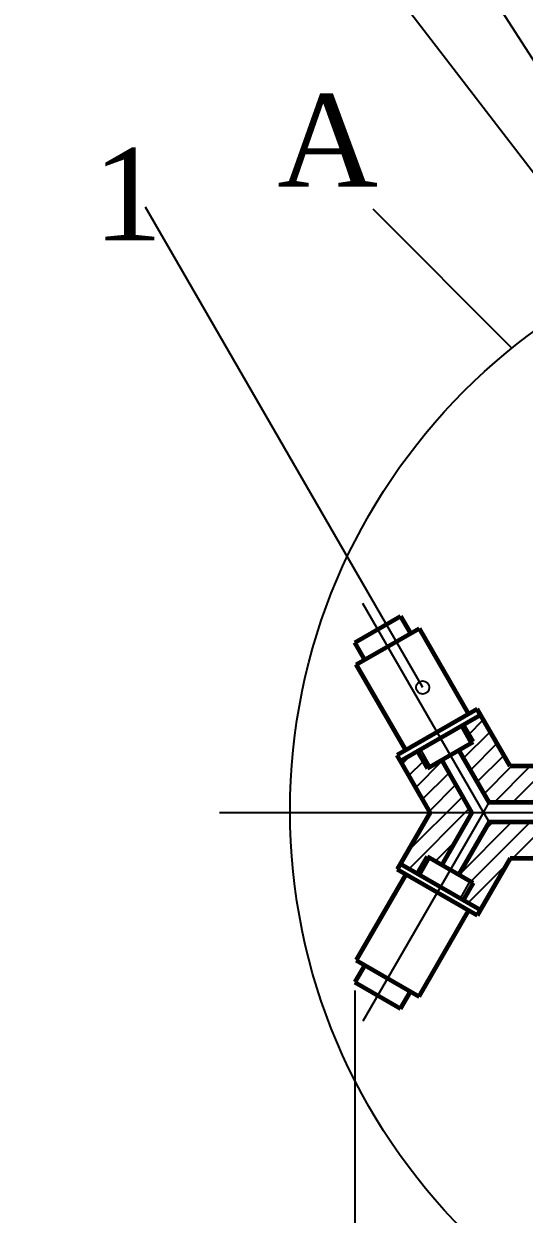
# Paper-space layout 'Лист1' of a CAD drawing. Header units: millimetres. Extents: x -4940 to -1389, y -1786 to 3462.
# Drawn here: x -4812.6 to -4774.7, y -667.8 to -577.6 of the extents above; entities that cross this region are included whole.
import ezdxf

# ---------------------------------------------------------------- set-up
doc = ezdxf.new("R2010")
doc.units = ezdxf.units.MM
doc.linetypes.add('ACAD_ISO04W100', pattern=[30, 24, -3, 0, -3])
doc.dimstyles.new('ISO-25', dxfattribs={"dimtxt": 2.5, "dimasz": 2.5, "dimexe": 1.25, "dimexo": 0.625, "dimtad": 1, "dimtxsty": 'Standard', "dimcen": 2.5, "dimadec": 0, "dimazin": 0, "dimtfac": 1, "dimtmove": 0, "dimatfit": 3, "dimfxl": 1, "dimarcsym": 0})

# ---------------------------------------------------------------- blocks, each defined once
blk = doc.blocks.new('*D50')
at = {"color": 0, "lineweight": -2}
for p, q in [((-4787.519, -650.875), (-4787.519, -850.488)), ((-4272.506, -750), (-4272.506, -850.488)), ((-4277.506, -849.238), (-4782.519, -849.238))]:
    blk.add_line(p, q, dxfattribs=at)
at = {"color": 0}
for points in [[(-4782.519, -848.404), (-4782.519, -850.071), (-4787.519, -849.238)], [(-4277.506, -848.404), (-4277.506, -850.071), (-4272.506, -849.238)]]:
    blk.add_solid(points, dxfattribs=at)
at = {"layer": 'Defpoints', "color": 0}
for p in [(-4787.519, -650.25), (-4272.506, -749.375), (-4787.519, -849.238)]:
    blk.add_point(p, dxfattribs=at)
blk = doc.blocks.new('*D47')
at = {"color": 0, "lineweight": -2}
for p, q in [((-4725.131, -451.875), (-4855.294, -451.875)), ((-4854.044, -456.875), (-4854.044, -817.875)), ((-4725.131, -822.875), (-4855.294, -822.875))]:
    blk.add_line(p, q, dxfattribs=at)
at = {"color": 0}
for points in [[(-4854.877, -456.875), (-4853.211, -456.875), (-4854.044, -451.875)], [(-4854.877, -817.875), (-4853.211, -817.875), (-4854.044, -822.875)]]:
    blk.add_solid(points, dxfattribs=at)
at = {"layer": 'Defpoints', "color": 0}
for p in [(-4724.506, -451.875), (-4854.044, -822.875), (-4724.506, -822.875)]:
    blk.add_point(p, dxfattribs=at)
blk = doc.blocks.new('*D48')
at = {"color": 0, "lineweight": -2}
for p, q in [((-4725.131, -458.375), (-4836.447, -458.375)), ((-4835.197, -463.375), (-4835.197, -811.375)), ((-4725.131, -816.375), (-4836.447, -816.375))]:
    blk.add_line(p, q, dxfattribs=at)
at = {"color": 0}
for points in [[(-4836.03, -463.375), (-4834.364, -463.375), (-4835.197, -458.375)], [(-4836.03, -811.375), (-4834.364, -811.375), (-4835.197, -816.375)]]:
    blk.add_solid(points, dxfattribs=at)
at = {"layer": 'Defpoints', "color": 0}
for p in [(-4724.506, -458.375), (-4835.197, -816.375), (-4724.506, -816.375)]:
    blk.add_point(p, dxfattribs=at)

psp = doc.layouts.new('Лист1')

# ---------------------------------------------------------------- hatches: boundary and pattern name
h = psp.add_hatch()
h.set_pattern_fill('_USER', color=5, angle=45, style=0, pattern_type=0)
h.set_pattern_definition([(45, (-4632.1731, 63.9609), (-0.7071068, 0.7071068), [])])
h.paths.add_polyline_path([(-4764.756, -635.625), (-4764.756, -635.375), (-4768.256, -635.375), (-4768.256, -635.625)], flags=17)
h.paths.add_polyline_path([(-4764.756, -639.375), (-4764.756, -639.125), (-4768.256, -639.125), (-4768.256, -639.375)], flags=17)
h.paths.add_polyline_path([(-4775.756, -633.875), (-4778.006, -629.978), (-4779.305, -630.728), (-4778.555, -632.027), (-4779.637, -632.652), (-4777.344, -636.625), (-4764.756, -636.625), (-4764.756, -635.625), (-4768.256, -635.625), (-4768.256, -633.875)])
h.paths.add_polyline_path([(-4781.818, -637.375), (-4778.643, -637.375), (-4780.936, -633.402), (-4782.019, -634.027), (-4782.769, -632.728), (-4784.068, -633.478)])
h.paths.add_polyline_path([(-4784.068, -641.273), (-4782.769, -642.023), (-4782.019, -640.724), (-4780.936, -641.349), (-4778.643, -637.375), (-4781.818, -637.375)])
h.paths.add_polyline_path([(-4768.256, -640.875), (-4768.256, -639.125), (-4764.756, -639.125), (-4764.756, -638.125), (-4777.344, -638.125), (-4779.637, -642.099), (-4778.555, -642.724), (-4779.305, -644.023), (-4778.006, -644.773), (-4775.756, -640.875)])

# ---------------------------------------------------------------- linework, layer by layer
at = {"color": 5}
for p, q in [((-4740.443, -632.599), (-4803.401, -534.53)), ((-4761.267, -605.471), (-4803.401, -550.564)), ((-4782.377, -627.903), (-4803.401, -591.49)), ((-4786.168, -591.628), (-4775.613, -602.183)), ((-4779.521, -630.853), (-4778.771, -632.152)), ((-4782.552, -632.603), (-4781.802, -633.902)), ((-4777.777, -637.375), (-4777.344, -636.625)), ((-4778.643, -637.375), (-4777.777, -637.375)), ((-4777.777, -637.375), (-4777.344, -638.125)), ((-4782.552, -642.148), (-4781.802, -640.849)), ((-4779.521, -643.898), (-4778.771, -642.599))]:
    psp.add_line(p, q, dxfattribs=at)
at = {"color": 5, "linetype": 'ACAD_ISO04W100'}
for p, q in [((-4777.777, -637.375), (-4786.912, -621.553)), ((-4797.783, -637.375), (-4248.533, -637.375)), ((-4777.777, -637.375), (-4786.912, -653.198))]:
    psp.add_line(p, q, dxfattribs=at)
at = {"lineweight": 60}
for p, q in [((-4787.519, -624.501), (-4784.055, -622.501)), ((-4784.055, -622.501), (-4783.305, -623.8)), ((-4787.418, -626.175), (-4782.655, -623.425)), ((-4782.655, -623.425), (-4778.905, -629.92)), ((-4786.769, -625.8), (-4787.519, -624.501)), ((-4783.668, -632.67), (-4787.418, -626.175)), ((-4778.256, -629.545), (-4784.318, -633.045)), ((-4775.756, -633.875), (-4778.256, -629.545)), ((-4784.068, -633.478), (-4778.006, -629.978)), ((-4778.555, -632.027), (-4779.305, -630.728)), ((-4782.019, -634.027), (-4778.555, -632.027)), ((-4777.344, -636.625), (-4779.637, -632.652)), ((-4781.818, -637.375), (-4784.318, -633.045)), ((-4782.769, -632.728), (-4782.019, -634.027)), ((-4778.643, -637.375), (-4780.936, -633.402)), ((-4768.256, -633.875), (-4775.756, -633.875)), ((-4764.756, -636.625), (-4777.344, -636.625)), ((-4781.818, -637.375), (-4784.318, -641.706)), ((-4778.643, -637.375), (-4780.936, -641.349)), ((-4777.344, -638.125), (-4779.637, -642.099)), ((-4764.756, -638.125), (-4777.344, -638.125)), ((-4782.769, -642.023), (-4782.019, -640.724)), ((-4782.019, -640.724), (-4778.555, -642.724)), ((-4784.068, -641.273), (-4778.006, -644.773)), ((-4775.756, -640.875), (-4778.256, -645.206)), ((-4768.256, -640.875), (-4775.756, -640.875)), ((-4783.668, -642.081), (-4787.418, -648.576)), ((-4778.256, -645.206), (-4784.318, -641.706)), ((-4778.555, -642.724), (-4779.305, -644.023)), ((-4782.655, -651.326), (-4778.905, -644.831)), ((-4787.418, -648.576), (-4782.655, -651.326)), ((-4786.769, -648.951), (-4787.519, -650.25)), ((-4787.519, -650.25), (-4784.055, -652.25)), ((-4784.055, -652.25), (-4783.305, -650.951))]:
    psp.add_line(p, q, dxfattribs=at)
at = {"color": 5}
for centre, radius in [((-4747.433, -637.267), 45), ((-4782.377, -627.903), 0.5)]:
    psp.add_circle(centre, radius, dxfattribs=at)

# ---------------------------------------------------------------- texts
at = {"color": 5, "char_height": 7, "attachment_point": 1}
for s, insert, width in [('{\\fTimes New Roman|b0|i0|c204|p18;\\C256;А}', (-4793.409, -582.929), 7.77817), ('{\\fTimes New Roman|b0|i0|c204|p18;\\C256;1}', (-4807.38, -587.01), 5.73355)]:
    psp.add_mtext(s, dxfattribs=dict(at, insert=insert, width=width))

# ---------------------------------------------------------------- dimensions: what is measured, and where the dimension line sits
at = {"color": 5}
for base, p1, p2, picture, middle in [((-4854.044, -822.875), (-4724.506, -451.875), (-4724.506, -822.875), '*D47', (-4854.044, -637.375)), ((-4835.197, -816.375), (-4724.506, -458.375), (-4724.506, -816.375), '*D48', (-4835.197, -637.375))]:
    dim = psp.add_linear_dim(base=base, p1=p1, p2=p2, angle=90, text=' ', dimstyle='ISO-25', override={"dimtxt": 5, "dimasz": 5}, dxfattribs=at)
    dim.commit()
    dim.dimension.update_dxf_attribs({"geometry": picture, "text_midpoint": middle, "dimtype": 160})
dim = psp.add_linear_dim(base=(-4787.519, -849.238), p1=(-4272.506, -749.375), p2=(-4787.519, -650.25), text=' ', dimstyle='ISO-25', override={"dimtxt": 5, "dimasz": 5}, dxfattribs=at)
dim.commit()
dim.dimension.update_dxf_attribs({"geometry": '*D50', "text_midpoint": (-4530.012, -849.238)})

doc.saveas('drawing.dxf')
